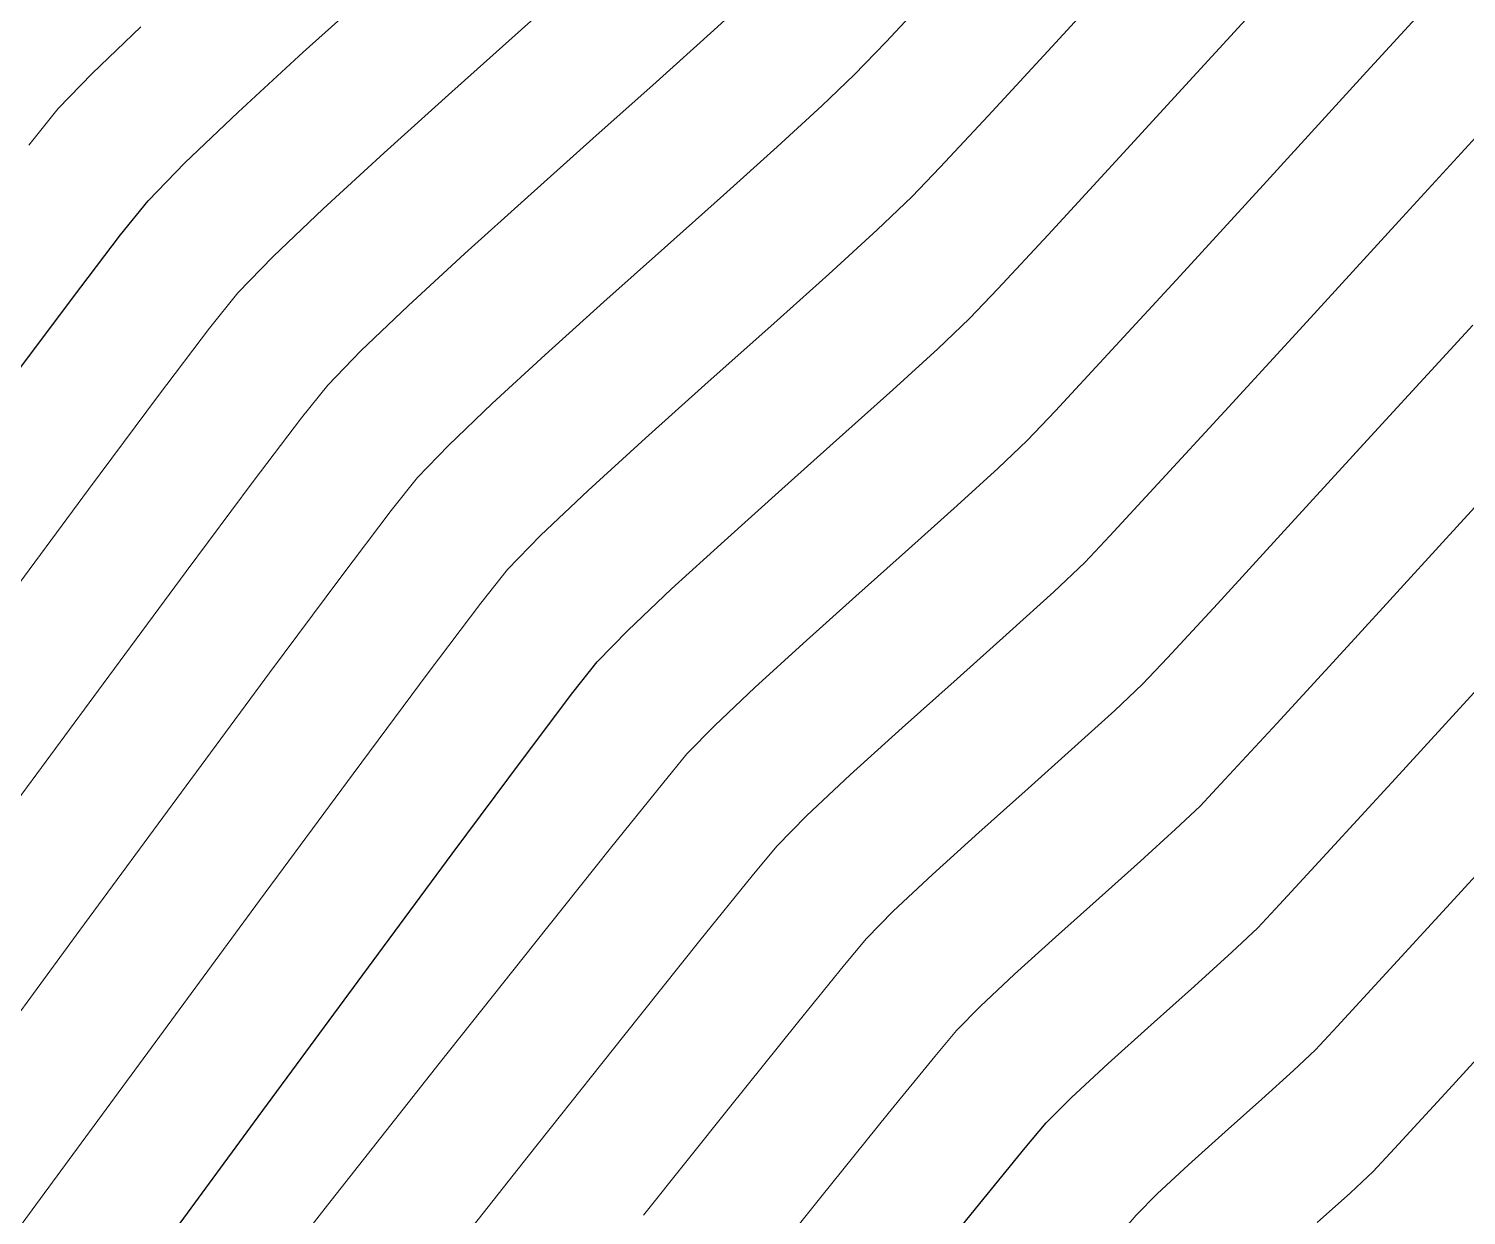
# Model space of a CAD drawing. Header units: millimetres. Extents: x 736950 to 740938, y 8500595 to 8502163.
# Drawn here: x 737808.99 to 737828.7, y 8501225.64 to 8501241.9 of the extents above; entities that cross this region are included whole.
import ezdxf

# ---------------------------------------------------------------- set-up
doc = ezdxf.new("R2010")
doc.units = ezdxf.units.MM
for name, color, linetype, lineweight in [('CONT-MJR', 80, 'Continuous', 30), ('CONT-MNR', 96, 'Continuous', 15), ('pista', 251, 'Continuous', 5)]:
    doc.layers.add(name, color=color, linetype=linetype, lineweight=lineweight)

msp = doc.modelspace()

# ---------------------------------------------------------------- hatches: boundary and pattern name
at = {"layer": 'pista'}
h = msp.add_hatch(dxfattribs=at)
h.set_pattern_fill('HONEY', color=256, scale=3, angle=9.94991650582834, style=0)
h.set_pattern_definition([(9.94991650582834, (1479841.21072825, -18.49207214638591), (0.4979252195647159, 0.4170677100899267), [0.375, -0.75]), (129.9499165058283, (1479841.21072825, -18.49207214638591), (-0.6101538418184378, 0.222682034283025), [0.3749999999999999, -0.7499999999999998]), (69.94991650582834, (1479841.21072825, -18.49207214638591), (-0.112228622253722, 0.6397497443729518), [-0.75, 0.375])])
h.paths.add_polyline_path([(737744.7999806425, 8501250.923935566), (737743.4751223363, 8501250.754223157), (737756.465848178, 8501242.026572531), (737763.5739612179, 8501242.006896213), (737770.002546867, 8501243.455222024), (737769.8468594846, 8501244.342704736), (737763.4750639071, 8501242.907173423), (737756.7405500773, 8501242.925815564)])
h.paths.add_polyline_path([(737794.2809870465, 8501256.017245878), (737809.7820272583, 8501263.709828075), (737823.391616501, 8501273.483615467), (737837.0791595323, 8501280.557800073), (737851.5530432165, 8501285.77819753), (737870.8510758049, 8501293.050216693, -0.9976846880626209), (737871.0089264096, 8501292.63424804), (737865.2748787645, 8501289.581801567, 0.7845063948290762), (737866.1540430214, 8501286.121818589), (737883.2588851704, 8501291.348365877), (737897.4188924351, 8501296.516943583), (737903.2981396064, 8501301.44146652, -0.5512150924587264), (737904.1219025984, 8501301.177325813), (737906.855912117, 8501297.98174819, 0.5618964424650519), (737910.2738656431, 8501298.536066804), (737914.22079628, 8501308.558674501), (737925.6412323939, 8501300.72656757, 0.340189525830376), (737928.7023693406, 8501300.894137181), (737936.9171069289, 8501306.117412793, -0.358727273887905), (737938.1716059428, 8501305.962964654), (737943.1732157968, 8501301.051021611, 0.3417074120720416), (737946.0555081918, 8501300.709858142), (737955.8779356404, 8501307.072689936), (737971.8320576148, 8501314.464803053), (737988.5677626224, 8501323.411181662), (738023.1375471824, 8501336.282937778), (738044.4246208373, 8501357.728329657), (738061.4456776979, 8501362.208386911), (738078.9085143938, 8501363.070318012), (738112.0997810266, 8501372.051506756), (738118.6561313582, 8501373.365123207), (738128.3493353954, 8501376.976906104), (738155.2251721952, 8501366.826195797), (738176.6167526407, 8501363.543890122), (738193.8053773039, 8501353.328603027), (738204.7313956148, 8501340.877429372), (738207.705198212, 8501335.751671141), (738214.35685511, 8501331.742925933), (738229.9282901662, 8501313.374534177), (738233.5603594936, 8501308.186787868), (738234.53883727, 8501308.358438132), (738230.6417003467, 8501313.924784988), (738214.9478837823, 8501332.43754055), (738208.3676942562, 8501336.403214611), (738205.4657963786, 8501341.405035153), (738194.387784551, 8501354.029418997), (738176.9261677533, 8501364.406946706), (738155.4549153853, 8501367.70147717), (738128.3514754312, 8501377.93815071), (738118.4090486554, 8501374.233504975), (738111.8936108743, 8501372.928085677), (738078.7671659255, 8501363.964436961), (738061.3074614278, 8501363.102660457), (738043.958527311, 8501358.536303693), (738022.6381405202, 8501337.057350922), (737988.196920163, 8501324.233464561), (737971.4304040315, 8501315.270615296), (737955.4419368334, 8501307.862588815), (737945.5806043665, 8501301.47455489, -0.3391433520832071), (737943.8038299843, 8501301.693147572), (737938.8116631231, 8501306.59581691, 0.3560082385246841), (737936.4342009705, 8501306.876887502), (737928.158540546, 8501301.61487459, -0.3502196171718997), (737926.1502499409, 8501301.468794718), (737914.5128481541, 8501309.44969617, 0.4302069892023044), (737913.4330382891, 8501309.014522241), (737909.4507249827, 8501298.90206584, -0.5704007069138802), (737907.5397775185, 8501298.566836312), (737904.9064502402, 8501301.644734057, 0.4931454261128044), (737902.7202336333, 8501302.131411942), (737896.9620044216, 8501297.308254998), (737882.9728831241, 8501292.20205278), (737866.0373022418, 8501287.027224885, -0.7384715771871906), (737865.6977918843, 8501288.787355538), (737871.5108758068, 8501291.881875956, 0.9119586051647783), (737870.5337161538, 8501293.892406015), (737851.2416702455, 8501286.62264278), (737836.7183275839, 8501281.384406622), (737822.9200107896, 8501274.252970394), (737809.3164408724, 8501264.483505804), (737793.8201376351, 8501256.79327439), (737778.9884914039, 8501246.402265295), (737769.846859484, 8501244.34270474), (737770.0025468671, 8501243.455222024), (737779.3594973255, 8501245.563292695)])
h.paths.add_polyline_path([(738260.5182952256, 8501271.251537092), (738234.538837269, 8501308.358438132), (738233.56035949, 8501308.186787868), (738259.6897886079, 8501270.86568047), (738269.3749442189, 8501234.589470252), (738274.5057655985, 8501215.583008338), (738279.7983711922, 8501189.602392923), (738280.7089290785, 8501189.641305126), (738275.382018582, 8501215.790318219), (738270.2441657205, 8501234.822827347)])

# ---------------------------------------------------------------- linework, layer by layer
at = {"layer": 'CONT-MJR', "extrusion": (-0.7377845882647767, 0.6750362222273513, 0), "elevation": 5194289.890800163}
msp.add_lwpolyline([(-6770143.41556322, 3615), (-6770145.242021734, 3615)], dxfattribs=at)
at = {"layer": 'CONT-MJR', "extrusion": (-0.6703007146483944, 0.7420895848493306, 0), "elevation": 5814126.417679584}
msp.add_lwpolyline([(-6245911.466701222, 3620), (-6245912.799901139, 3620)], dxfattribs=at)
at = {"layer": 'CONT-MJR', "extrusion": (0.6768420456858121, -0.7361282803912952, 0), "elevation": -5758621.650883129}
msp.add_lwpolyline([(6297121.364468927, 3620.00000000001), (6297122.575637988, 3620.00000000001)], dxfattribs=at)
at = {"layer": 'CONT-MJR'}
for points, elevation in [([(737823.8951075242, 8501240.085878972), (737825.0067672827, 8501241.297384266)], 3615), ([(737811.1326098768, 8501240.064300891), (737811.862927452, 8501240.759547649)], 3620), ([(737822.964714051, 8501239.076436257), (737823.8951075242, 8501240.085878972)], 3615), ([(737810.2484495299, 8501239.07526261), (737810.6270307691, 8501239.544226183)], 3620), ([(737822.2755872514, 8501238.335091049), (737822.964714051, 8501239.076436257)], 3615), ([(737821.8877275139, 8501237.927878274), (737822.2755872514, 8501238.335091049)], 3615), ([(737817.8039741066, 8501234.223502718), (737818.5289315907, 8501234.885259395)], 3615), ([(737816.7834018837, 8501233.225893505), (737817.2020249941, 8501233.654583378)], 3615), ([(737827.7304738674, 8501231.627825739), (737828.9051688291, 8501232.91002962)], 3610), ([(737812.137293342, 8501226.990238044), (737813.568973558, 8501228.933345258)], 3615), ([(737822.9397729981, 8501226.907560825), (737823.2817525358, 8501227.251362557)], 3610), ([(737810.5484318216, 8501224.828655021), (737812.137293342, 8501226.990238044)], 3615), ([(737822.6521923043, 8501226.564057665), (737822.9397729981, 8501226.907560825)], 3610), ([(737822.027705132, 8501225.801429523), (737822.6521923043, 8501226.564057665)], 3610), ([(737821.1248088193, 8501224.68762281), (737822.027705132, 8501225.801429523)], 3610)]:
    msp.add_lwpolyline(points, dxfattribs=dict(at, elevation=elevation))
at = {"layer": 'CONT-MJR', "extrusion": (0.7170287378703966, -0.6970436062887216, 0), "elevation": -5396703.247144474}
msp.add_lwpolyline([(6609919.240954081, 3620.000000000013), (6609919.966273277, 3620.000000000013)], dxfattribs=at)
at = {"layer": 'CONT-MJR', "extrusion": (-0.7956814029213222, 0.6057153663604358, 0), "elevation": 4562269.247414296}
msp.add_lwpolyline([(-7211179.749584457, 3620.000000000009), (-7211180.83891861, 3620.000000000009)], dxfattribs=at)
at = {"layer": 'CONT-MJR', "extrusion": (0.8015844289982245, -0.5978815962944424, 0), "elevation": -4491317.192771243}
msp.add_lwpolyline([(7255581.449640153, 3620.000000000003), (7255582.949745432, 3620.000000000003)], dxfattribs=at)
at = {"layer": 'CONT-MJR', "extrusion": (-0.6901363031713157, 0.7236794062601409, 0), "elevation": 5642973.146128}
msp.add_lwpolyline([(-6400958.820142609, 3615.000000000013), (-6400959.421562079, 3615.000000000013)], dxfattribs=at)
at = {"layer": 'CONT-MJR', "extrusion": (0.6734448254473985, -0.7392374903088472, 0), "elevation": -5787551.444208925}
msp.add_lwpolyline([(6270538.861407644, 3615.000000000003), (6270539.691742515, 3615.000000000003)], dxfattribs=at)
at = {"layer": 'CONT-MJR', "extrusion": (0.6673031206848895, -0.7447862412291247, 0), "elevation": -5839254.168337677}
msp.add_lwpolyline([(6222419.775044449, 3615.000000000013), (6222420.75797992, 3615.000000000013)], dxfattribs=at)
at = {"layer": 'CONT-MJR', "extrusion": (0.6659520697848177, -0.7459945313132781, 0), "elevation": -5850522.960378363}
msp.add_lwpolyline([(6211824.613793791, 3615.000000000013), (6211825.672811385, 3615.000000000013)], dxfattribs=at)
at = {"layer": 'CONT-MJR', "extrusion": (0.6680866325375554, -0.744083497616114, 0), "elevation": -5832701.891062221}
msp.add_lwpolyline([(6228559.97851714, 3615.00000000001), (6228561.037065311, 3615.00000000001)], dxfattribs=at)
at = {"layer": 'CONT-MJR', "extrusion": (0.6868863050463873, -0.7267648890388979, 0), "elevation": -5671601.601968425}
msp.add_lwpolyline([(6375600.610293461, 3615.00000000001), (6375601.438551846, 3615.00000000001)], dxfattribs=at)
at = {"layer": 'CONT-MJR', "extrusion": (0.7850281459359549, -0.6194600956384172, 0), "elevation": -4686967.805642072}
msp.add_lwpolyline([(7130754.87559686, 3615.000000000006), (7130755.412702082, 3615.000000000006)], dxfattribs=at)
at = {"layer": 'CONT-MJR', "extrusion": (0.7984478552307636, -0.602063968758631, 0), "elevation": -4529177.998863585}
msp.add_lwpolyline([(7232002.673773604, 3615.000000000003), (7232003.799887259, 3615.000000000003)], dxfattribs=at)
at = {"layer": 'CONT-MJR', "extrusion": (0.8022456627007886, -0.5969940507892627, 0), "elevation": -4483275.368213072}
msp.add_lwpolyline([(7260546.415094477, 3615.00000000001), (7260548.050363174, 3615.00000000001)], dxfattribs=at)
at = {"layer": 'CONT-MJR', "extrusion": (0.7365933840436576, -0.676335853391725, 0), "elevation": -5206208.723055252}
msp.add_lwpolyline([(6760968.929568188, 3610.00000000001), (6760970.321025261, 3610.00000000001)], dxfattribs=at)
at = {"layer": 'CONT-MJR', "extrusion": (0.804034741834792, -0.5945823188782691, 0), "elevation": -4461452.670051599}
msp.add_lwpolyline([(7273974.313440876, 3615.00000000001), (7273976.377873161, 3615.00000000001)], dxfattribs=at)
at = {"layer": 'CONT-MJR', "extrusion": (0.7350256054100113, -0.6780393494419379, 0), "elevation": -5221847.284884938}
msp.add_lwpolyline([(6748896.808983387, 3610), (6748897.766890728, 3610)], dxfattribs=at)
at = {"layer": 'CONT-MJR', "extrusion": (0.7292596363510035, -0.6842370808347075, 0), "elevation": -5278789.906999383}
msp.add_lwpolyline([(6704451.390333154, 3610), (6704451.828652948, 3610)], dxfattribs=at)
at = {"layer": 'CONT-MJR', "extrusion": (0.6862633896497939, -0.7273531192112777, 0), "elevation": -5677052.989619939}
msp.add_lwpolyline([(6370742.066667528, 3610), (6370742.553315586, 3610)], dxfattribs=at)
at = {"layer": 'CONT-MJR', "extrusion": (0.669726757531528, -0.7426076152628023, 0), "elevation": -5818936.106203218}
msp.add_lwpolyline([(6241414.829840145, 3610.00000000001), (6241415.522049836, 3610.00000000001)], dxfattribs=at)
at = {"layer": 'CONT-MJR', "extrusion": (-0.6660364115438008, 0.7459192305456784, 0), "elevation": 5849811.734784489}
msp.add_lwpolyline([(-6212484.951938123, 3610), (-6212485.746768482, 3610)], dxfattribs=at)
at = {"layer": 'CONT-MJR', "extrusion": (-0.6689081221905542, 0.7433450908343356, 0), "elevation": 5825809.567420444}
msp.add_lwpolyline([(-6234997.96222822, 3610), (-6234998.756586267, 3610)], dxfattribs=at)
at = {"layer": 'CONT-MJR', "extrusion": (0.6795534253697338, -0.7336260233036052, 0), "elevation": -5735331.20318488}
msp.add_lwpolyline([(6318324.45860289, 3610.00000000001), (6318325.14948476, 3610.00000000001)], dxfattribs=at)
at = {"layer": 'CONT-MNR'}
for points, elevation in [([(737823.0156799414, 8501241.654906051), (737824.0502326128, 8501242.781589668)], 3616), ([(737818.3828216473, 8501241.879535405), (737819.0417649274, 8501242.482633485)], 3618), ([(737817.592892179, 8501241.169728424), (737818.3828216473, 8501241.879535405)], 3618), ([(737819.8647679585, 8501240.844061922), (737820.3068313051, 8501241.26736866)], 3617), ([(737819.2510227906, 8501240.282331433), (737819.8647679585, 8501240.844061922)], 3617), ([(737827.7767023649, 8501239.265517034), (737829.1294779457, 8501240.745983787)], 3613), ([(737815.8334299475, 8501239.597623017), (737816.7253153394, 8501240.39512136)], 3618), ([(737813.0289654583, 8501239.43343354), (737813.864362544, 8501240.201499991)], 3619), ([(737821.0972794096, 8501239.597623467), (737821.4856203161, 8501240.00387543)], 3616), ([(737824.7745351075, 8501238.51685189), (737825.963301953, 8501239.813178862)], 3614), ([(737826.5112643454, 8501237.882824145), (737827.7767023649, 8501239.265517034)], 3613), ([(737816.8764984823, 8501238.156939544), (737817.7072078406, 8501238.899736034)], 3617), ([(737819.1623291969, 8501237.82667535), (737819.9576305405, 8501238.539238282)], 3616), ([(737811.4701783714, 8501237.79737698), (737811.8583049919, 8501238.28055965)], 3619), ([(737818.3040790564, 8501237.060512284), (737819.1623291969, 8501237.82667535)], 3616), ([(737827.4423882191, 8501236.370706495), (737828.7875719526, 8501237.84090289)], 3612), ([(737810.771187058, 8501236.87686967), (737811.4701783714, 8501237.79737698)], 3619), ([(737813.0895792147, 8501237.016893113), (737813.5453106366, 8501237.486868445)], 3618), ([(737816.6608398111, 8501235.573326023), (737817.4484069754, 8501236.292234153)], 3616), ([(737811.1468029671, 8501234.461340303), (737812.0678306557, 8501235.696157511)], 3618), ([(737813.9594306605, 8501235.29948677), (737814.3208534376, 8501235.753226578)], 3617), ([(737823.8118435747, 8501234.950687004), (737824.4715481576, 8501235.662479304)], 3613), ([(737816.0069044207, 8501234.955272963), (737816.6608398111, 8501235.573326023)], 3616), ([(737823.4686237229, 8501234.58838789), (737823.8118435747, 8501234.950687004)], 3613), ([(737820.3290805755, 8501234.124410274), (737821.0508731059, 8501234.76875713)], 3614), ([(737823.0439047598, 8501234.185318379), (737823.4686237229, 8501234.58838789)], 3613), ([(737810.0113532281, 8501232.925700223), (737811.1468029671, 8501234.461340303)], 3618), ([(737814.4666167733, 8501233.0736297), (737815.1886851944, 8501234.030429237)], 3616), ([(737824.6006196968, 8501233.280499151), (737825.2865778675, 8501234.022079013)], 3612), ([(737821.7180064581, 8501232.992464747), (737822.435537315, 8501233.633836124)], 3613), ([(737823.8786914136, 8501232.557651639), (737824.2590718274, 8501232.918642696)], 3612), ([(737823.3338345065, 8501232.063741393), (737823.8786914136, 8501232.557651639)], 3612), ([(737818.0146761066, 8501231.962226968), (737818.3971455672, 8501232.353893794)], 3614), ([(737825.3893958186, 8501231.6103113), (737826.1016075773, 8501232.381678721)], 3611), ([(737809.6889773502, 8501229.545619575), (737811.0836891105, 8501231.440997453)], 3617), ([(737815.9267679077, 8501229.371280685), (737816.9641164432, 8501230.670710849)], 3614), ([(737823.6644141534, 8501229.986187251), (737824.2321316983, 8501230.493646659)], 3611), ([(737818.1912767416, 8501229.404473476), (737818.9093921434, 8501230.292868659)], 3613), ([(737823.0692587607, 8501229.453911146), (737823.6644141534, 8501229.986187251)], 3611), ([(737808.156713216, 8501227.457238574), (737809.6889773502, 8501229.545619575)], 3617), ([(737817.148164291, 8501228.101038633), (737818.1912767416, 8501229.404473476)], 3613), ([(737820.1754953354, 8501229.072407022), (737820.4772245524, 8501229.434893897)], 3612), ([(737822.5055988481, 8501228.943122813), (737823.0692587607, 8501229.453911146)], 3611), ([(737821.7084987755, 8501228.171227358), (737822.0323677433, 8501228.50012673)], 3611), ([(737828.4089031022, 8501227.310291283), (737829.4343942028, 8501228.429088887)], 3608), ([(737826.6304161408, 8501227.909407118), (737826.927792355, 8501228.227577383)], 3609), ([(737826.3302534026, 8501227.626201214), (737826.6304161408, 8501227.909407118)], 3609), ([(737827.1100528304, 8501225.948482553), (737827.420864245, 8501226.239661925)], 3608), ([(737826.6550907627, 8501225.540184004), (737827.1100528304, 8501225.948482553)], 3608), ([(737807.3093359342, 8501223.355715752), (737809.0391981645, 8501225.716095498)], 3616)]:
    msp.add_lwpolyline(points, dxfattribs=dict(at, elevation=elevation))
at = {"layer": 'CONT-MNR', "extrusion": (-0.7384657533016632, 0.6742909840718674, 0), "elevation": 5187450.151878537}
msp.add_lwpolyline([(-6775385.817701517, 3614.000000000013), (-6775387.880515591, 3614.000000000013)], dxfattribs=at)
at = {"layer": 'CONT-MNR', "extrusion": (-0.6662448280836681, 0.7457330816396464, 0), "elevation": 5848091.389280179}
msp.add_lwpolyline([(-6214122.052288347, 3619), (-6214123.299090009, 3619)], dxfattribs=at)
at = {"layer": 'CONT-MNR', "extrusion": (0.7313780982047162, -0.6819721969893293, 0), "elevation": -5257984.563083025}
msp.add_lwpolyline([(6720795.237540712, 3617.000000000003), (6720796.283643004, 3617.000000000003)], dxfattribs=at)
at = {"layer": 'CONT-MNR', "extrusion": (0.6919008153901748, -0.7219925634398261, 0), "elevation": -5627341.745886973}
msp.add_lwpolyline([(6414709.009699351, 3621.000000000003), (6414709.933614993, 3621.000000000003)], dxfattribs=at)
at = {"layer": 'CONT-MNR', "extrusion": (0.666790607558521, -0.7452451178449533, 0), "elevation": -5843540.406336922}
msp.add_lwpolyline([(6218400.545072131, 3619), (6218401.828252733, 3619)], dxfattribs=at)
at = {"layer": 'CONT-MNR', "extrusion": (-0.7223140696721834, 0.6915651702866538, 0), "elevation": 5346224.376201642}
msp.add_lwpolyline([(-6650817.003232914, 3617.000000000013), (-6650817.634687989, 3617.000000000013)], dxfattribs=at)
at = {"layer": 'CONT-MNR', "extrusion": (-0.7348491466092026, 0.6782305889059609, 0), "elevation": 5223613.520617782}
msp.add_lwpolyline([(-6747543.026881926, 3616), (-6747544.313659295, 3616)], dxfattribs=at)
at = {"layer": 'CONT-MNR', "extrusion": (-0.7186080119135512, 0.6954153616462997, 0), "elevation": 5381697.707807256}
msp.add_lwpolyline([(-6622143.743534227, 3621.00000000001), (-6622144.40992513, 3621.00000000001)], dxfattribs=at)
at = {"layer": 'CONT-MNR', "extrusion": (-0.6660085388204243, 0.7459441173561752, 0), "elevation": 5850058.02382692}
msp.add_lwpolyline([(-6212268.739651911, 3618), (-6212269.902710672, 3618)], dxfattribs=at)
at = {"layer": 'CONT-MNR', "extrusion": (0.7378512578652775, -0.6749633480913076, 0), "elevation": -5193619.472122321}
msp.add_lwpolyline([(6770655.97206738, 3614), (6770657.93226384, 3614)], dxfattribs=at)
at = {"layer": 'CONT-MNR', "extrusion": (0.6700296009385728, -0.7423343814387807, 0), "elevation": -5816405.757337217}
msp.add_lwpolyline([(6243787.178312524, 3619.00000000001), (6243788.424142863, 3619.00000000001)], dxfattribs=at)
at = {"layer": 'CONT-MNR', "extrusion": (-0.7776853730154606, 0.6286536889240404, 0), "elevation": 4770552.819160113}
msp.add_lwpolyline([(-7075116.582428397, 3621.000000000013), (-7075117.227145484, 3621.000000000013)], dxfattribs=at)
at = {"layer": 'CONT-MNR', "extrusion": (0.7316168082508558, -0.6817161035833249, 0), "elevation": -5255629.610700211}
msp.add_lwpolyline([(6722634.866126981, 3616), (6722635.830352189, 3616)], dxfattribs=at)
at = {"layer": 'CONT-MNR', "extrusion": (-0.6683768912392867, 0.7438227821580263, 0), "elevation": 5830274.861302537}
msp.add_lwpolyline([(-6230838.330465835, 3617), (-6230839.319608401, 3617)], dxfattribs=at)
at = {"layer": 'CONT-MNR', "extrusion": (-0.6698728267405917, 0.7424758554960351, 0), "elevation": 5817722.365068235}
msp.add_lwpolyline([(-6242558.680050965, 3618), (-6242559.842183201, 3618)], dxfattribs=at)
at = {"layer": 'CONT-MNR', "extrusion": (0.6660085395486043, -0.7459441167060273, 0), "elevation": -5850056.248339926}
msp.add_lwpolyline([(6212268.481860202, 3617.00000000001), (6212269.565142659, 3617.00000000001)], dxfattribs=at)
at = {"layer": 'CONT-MNR', "extrusion": (0.6901363032128824, -0.7236794062205006, 0), "elevation": -5642974.899637474}
msp.add_lwpolyline([(6400959.34884695, 3616), (6400960.002206954, 3616)], dxfattribs=at)
at = {"layer": 'CONT-MNR', "extrusion": (0.6898413758225399, -0.7239605487892731, 0), "elevation": -5645588.010616232}
msp.add_lwpolyline([(6398653.281972285, 3619.00000000001), (6398654.232310338, 3619.00000000001)], dxfattribs=at)
at = {"layer": 'CONT-MNR', "extrusion": (0.6734448255441831, -0.7392374902206766, 0), "elevation": -5787553.208864287}
msp.add_lwpolyline([(6270539.27868034, 3616.000000000003), (6270540.180725621, 3616.000000000003)], dxfattribs=at)
at = {"layer": 'CONT-MNR', "extrusion": (0.6768048022470099, -0.736162522582742, 0), "elevation": -5758936.698923292}
msp.add_lwpolyline([(6296829.927572945, 3618.000000000013), (6296830.987781828, 3618.000000000013)], dxfattribs=at)
at = {"layer": 'CONT-MNR', "extrusion": (-0.7175893138746539, 0.6964664935321034, 0), "elevation": 5391381.710772604}
msp.add_lwpolyline([(-6614258.982671823, 3619), (-6614259.675674592, 3619)], dxfattribs=at)
at = {"layer": 'CONT-MNR', "extrusion": (0.7357189241488239, -0.6772869883950947, 0), "elevation": -5214946.583375684}
msp.add_lwpolyline([(6754239.716216301, 3614), (6754241.175058992, 3614)], dxfattribs=at)
at = {"layer": 'CONT-MNR', "extrusion": (0.6900346703592363, -0.7237763146872246, 0), "elevation": -5643877.412001528}
msp.add_lwpolyline([(6400160.575648105, 3618.000000000013), (6400161.466500883, 3618.000000000013)], dxfattribs=at)
at = {"layer": 'CONT-MNR', "extrusion": (0.6698728269043449, -0.7424758553482945, 0), "elevation": -5817720.595295475}
msp.add_lwpolyline([(6242558.570425308, 3617.000000000003), (6242559.652844792, 3617.000000000003)], dxfattribs=at)
at = {"layer": 'CONT-MNR', "extrusion": (-0.7369567704612793, 0.6759398778525214, 0), "elevation": 5202579.453209303}
msp.add_lwpolyline([(-6763769.518793692, 3613.000000000013), (-6763771.176949545, 3613.000000000013)], dxfattribs=at)
at = {"layer": 'CONT-MNR', "extrusion": (-0.6768048012080864, 0.7361625235378956, 0), "elevation": 5758934.940531454}
msp.add_lwpolyline([(-6296829.864682896, 3617.000000000003), (-6296830.852170133, 3617.000000000003)], dxfattribs=at)
at = {"layer": 'CONT-MNR', "extrusion": (0.7331713810853373, -0.6800439147271441, 0), "elevation": -5240263.506608144}
msp.add_lwpolyline([(6734615.513444822, 3614), (6734616.573561284, 3614)], dxfattribs=at)
at = {"layer": 'CONT-MNR', "extrusion": (0.6680866322889132, -0.7440834978393611, 0), "elevation": -5832703.661934293}
msp.add_lwpolyline([(6228560.112548578, 3616), (6228561.2625164, 3616)], dxfattribs=at)
at = {"layer": 'CONT-MNR', "extrusion": (0.8018274633499999, -0.5975556200201824, 0), "elevation": -4488364.933803069}
msp.add_lwpolyline([(7257406.565014324, 3619), (7257408.173152133, 3619)], dxfattribs=at)
at = {"layer": 'CONT-MNR', "extrusion": (0.7802537844993979, -0.6254630538843738, 0), "elevation": -4741528.210983479}
msp.add_lwpolyline([(7094596.608942101, 3618.000000000006), (7094597.183561309, 3618.000000000006)], dxfattribs=at)
at = {"layer": 'CONT-MNR', "extrusion": (0.6900346696343664, -0.7237763153783017, 0), "elevation": -5643875.652415656}
msp.add_lwpolyline([(6400160.544319975, 3617.000000000003), (6400161.374067549, 3617.000000000003)], dxfattribs=at)
at = {"layer": 'CONT-MNR', "extrusion": (-0.7253421623792768, 0.6883885149208657, 0), "elevation": 5316979.505887282}
msp.add_lwpolyline([(-6674213.748075617, 3614.000000000013), (-6674214.310808083, 3614.000000000013)], dxfattribs=at)
at = {"layer": 'CONT-MNR', "extrusion": (0.7357784814706995, -0.6772222871440896, 0), "elevation": -5214350.889627514}
msp.add_lwpolyline([(6754697.442496301, 3613.000000000013), (6754698.79936618, 3613.000000000013)], dxfattribs=at)
at = {"layer": 'CONT-MNR', "extrusion": (0.7964561104846966, -0.6046963403821697, 0), "elevation": -4553031.184379638}
msp.add_lwpolyline([(7217013.374182272, 3618), (7217014.469517942, 3618)], dxfattribs=at)
at = {"layer": 'CONT-MNR', "extrusion": (-0.6901363031218903, 0.7236794063072753, 0), "elevation": 5642971.39268802}
msp.add_lwpolyline([(-6400958.291376987, 3614.00000000001), (-6400958.840855919, 3614.00000000001)], dxfattribs=at)
at = {"layer": 'CONT-MNR', "extrusion": (0.7371526029535085, -0.6757263055104982, 0), "elevation": -5200617.625361971}
msp.add_lwpolyline([(6765276.172961663, 3612), (6765277.93073858, 3612)], dxfattribs=at)
at = {"layer": 'CONT-MNR', "extrusion": (0.7378526505953606, -0.6749618255941597, 0), "elevation": -5193600.37887748}
msp.add_lwpolyline([(6770664.659704354, 3611.000000000013), (6770666.770830339, 3611.000000000013)], dxfattribs=at)
at = {"layer": 'CONT-MNR', "extrusion": (-0.7179020995090015, 0.6961440766971789, 0), "elevation": 5388406.464226472}
msp.add_lwpolyline([(-6616680.064826826, 3617), (-6616680.674574132, 3617)], dxfattribs=at)
at = {"layer": 'CONT-MNR', "extrusion": (0.673444826865088, -0.7392374890173332, 0), "elevation": -5787549.666707127}
msp.add_lwpolyline([(6270538.45599189, 3614.000000000013), (6270539.214616349, 3614.000000000013)], dxfattribs=at)
at = {"layer": 'CONT-MNR', "extrusion": (0.8044699341975583, -0.5939933711517127, 0), "elevation": -4456131.7760366}
msp.add_lwpolyline([(7277240.59359411, 3619), (7277242.570060659, 3619)], dxfattribs=at)
at = {"layer": 'CONT-MNR', "extrusion": (0.797371820524947, -0.6034883427480034, 0), "elevation": -4542084.342158153}
msp.add_lwpolyline([(7223906.444086224, 3617), (7223907.591095862, 3617)], dxfattribs=at)
at = {"layer": 'CONT-MNR', "extrusion": (-0.6673031181432278, 0.744786243506367, 0), "elevation": 5839252.42070901}
msp.add_lwpolyline([(-6222419.438118959, 3614.000000000003), (-6222420.336164933, 3614.000000000003)], dxfattribs=at)
at = {"layer": 'CONT-MNR', "extrusion": (0.7361445953241886, -0.6768243012591868, 0), "elevation": -5210695.679826635}
msp.add_lwpolyline([(6757515.562979001, 3612), (6757516.9932383, 3612)], dxfattribs=at)
at = {"layer": 'CONT-MNR', "extrusion": (0.7154572893007681, -0.6986564729438904, 0), "elevation": -5411566.989215773}
msp.add_lwpolyline([(6597749.794943491, 3616.000000000003), (6597750.445873922, 3616.000000000003)], dxfattribs=at)
at = {"layer": 'CONT-MNR', "extrusion": (-0.7373273762917727, 0.6755355950434372, 0), "elevation": 5198865.690005528}
msp.add_lwpolyline([(-6766620.665465785, 3611.000000000013), (-6766622.522863896, 3611.000000000013)], dxfattribs=at)
at = {"layer": 'CONT-MNR', "extrusion": (0.7840758148590165, -0.6206650598778454, 0), "elevation": -4697915.883248237}
msp.add_lwpolyline([(7123548.107980084, 3616), (7123548.693549482, 3616)], dxfattribs=at)
at = {"layer": 'CONT-MNR', "extrusion": (0.8019608312424368, -0.597376619188381, 0), "elevation": -4486741.314691335}
msp.add_lwpolyline([(7258407.757456687, 3617.000000000003), (7258409.389062502, 3617.000000000003)], dxfattribs=at)
at = {"layer": 'CONT-MNR', "extrusion": (-0.6680866328332044, 0.7440834973506611, 0), "elevation": 5832700.119796654}
msp.add_lwpolyline([(-6228559.84485417, 3614.00000000001), (-6228560.811982687, 3614.00000000001)], dxfattribs=at)
at = {"layer": 'CONT-MNR', "extrusion": (0.6716192234425389, -0.7408964966190899, 0), "elevation": -5802998.485055503}
msp.add_lwpolyline([(6256241.989077172, 3613), (6256242.810200562, 3613)], dxfattribs=at)
at = {"layer": 'CONT-MNR', "extrusion": (0.7364747860404307, -0.6764649950490432, 0), "elevation": -5207395.800666584}
msp.add_lwpolyline([(6760056.829547853, 3611.000000000013), (6760058.333196944, 3611.000000000013)], dxfattribs=at)
at = {"layer": 'CONT-MNR', "extrusion": (0.6741798939363979, -0.7385671740687556, 0), "elevation": -5781308.840108014}
msp.add_lwpolyline([(6276289.131846051, 3614.00000000001), (6276290.028647088, 3614.00000000001)], dxfattribs=at)
at = {"layer": 'CONT-MNR', "extrusion": (0.7272192278333814, -0.6864052699895453, 0), "elevation": -5298731.088806}
msp.add_lwpolyline([(6688706.498480103, 3612), (6688706.996069333, 3612)], dxfattribs=at)
at = {"layer": 'CONT-MNR', "extrusion": (0.8055273370474243, -0.5925586125180236, 0), "elevation": -4443152.653453171}
msp.add_lwpolyline([(7285168.993542613, 3618.000000000004), (7285171.196888569, 3618.000000000004)], dxfattribs=at)
at = {"layer": 'CONT-MNR', "extrusion": (0.8041600386588927, -0.5944128466176755, 0), "elevation": -4459922.991016584}
msp.add_lwpolyline([(7274914.990762426, 3617), (7274917.024452382, 3617)], dxfattribs=at)
at = {"layer": 'CONT-MNR', "extrusion": (0.8022995569443422, -0.5969216204217371, 0), "elevation": -4482621.602220149}
msp.add_lwpolyline([(7260951.212700717, 3616.00000000001), (7260952.935437188, 3616.00000000001)], dxfattribs=at)
at = {"layer": 'CONT-MNR', "extrusion": (0.6666339214906392, -0.7453852793810812, 0), "elevation": -5844836.9439364}
msp.add_lwpolyline([(6217170.725527167, 3613.00000000001), (6217171.734682054, 3613.00000000001)], dxfattribs=at)
at = {"layer": 'CONT-MNR', "extrusion": (0.6868863048300651, -0.7267648892433501, 0), "elevation": -5671599.837658651}
msp.add_lwpolyline([(6375600.583751112, 3614.000000000003), (6375601.340478412, 3614.000000000003)], dxfattribs=at)
at = {"layer": 'CONT-MNR', "extrusion": (0.6714988785264661, -0.7410055709221749, 0), "elevation": -5804014.557535817}
msp.add_lwpolyline([(6255296.45338955, 3613.000000000003), (6255297.414789158, 3613.000000000003)], dxfattribs=at)
at = {"layer": 'CONT-MNR', "extrusion": (0.769986232111032, -0.6380605005479152, 0), "elevation": -4856190.607988381}
msp.add_lwpolyline([(7016603.570072958, 3614.00000000001), (7016604.098654528, 3614.00000000001)], dxfattribs=at)
at = {"layer": 'CONT-MNR', "extrusion": (-0.6664312652971912, 0.7455664749936017, 0), "elevation": 5846525.084933138}
msp.add_lwpolyline([(-6215582.321071818, 3612.000000000013), (-6215583.182999256, 3612.000000000013)], dxfattribs=at)
at = {"layer": 'CONT-MNR', "extrusion": (0.8042369290028025, -0.5943088103235061, 0), "elevation": -4458980.079069568}
msp.add_lwpolyline([(7275491.337486501, 3616), (7275493.495040138, 3616)], dxfattribs=at)
at = {"layer": 'CONT-MNR', "extrusion": (0.7784243842263028, -0.6277383834384364, 0), "elevation": -4762214.082505219}
msp.add_lwpolyline([(7080721.27834176, 3614), (7080722.414631436, 3614)], dxfattribs=at)
at = {"layer": 'CONT-MNR', "extrusion": (0.6834006268404859, -0.7300435488613204, 0), "elevation": -5702042.517422469}
msp.add_lwpolyline([(6348387.151958982, 3613.00000000001), (6348387.971239788, 3613.00000000001)], dxfattribs=at)
at = {"layer": 'CONT-MNR', "extrusion": (0.7284798672713694, -0.6850672105569556, 0), "elevation": -5286424.08383807}
msp.add_lwpolyline([(6698435.560393739, 3611.000000000003), (6698436.056514239, 3611.000000000003)], dxfattribs=at)
at = {"layer": 'CONT-MNR', "extrusion": (0.6666339215512559, -0.7453852793268687, 0), "elevation": -5844835.174242611}
msp.add_lwpolyline([(6217170.554721778, 3612), (6217171.458525912, 3612)], dxfattribs=at)
at = {"layer": 'CONT-MNR', "extrusion": (0.7375108320238913, -0.6753353038657373, 0), "elevation": -5197024.192778817}
msp.add_lwpolyline([(6768030.921432963, 3609), (6768032.747490903, 3609)], dxfattribs=at)
at = {"layer": 'CONT-MNR', "extrusion": (0.6883781779323082, -0.7253519725944058, 0), "elevation": -5658482.192647666}
msp.add_lwpolyline([(6387244.46911501, 3611), (6387244.932396114, 3611)], dxfattribs=at)
at = {"layer": 'CONT-MNR', "extrusion": (0.7125347735213042, -0.701636798153392, 0), "elevation": -5439054.41838839}
msp.add_lwpolyline([(6575103.623795655, 3613), (6575104.207194072, 3613)], dxfattribs=at)
at = {"layer": 'CONT-MNR', "extrusion": (0.6716192217804611, -0.7408964981257558, 0), "elevation": -5802994.965907644}
msp.add_lwpolyline([(6256241.198137999, 3611.00000000001), (6256241.847818984, 3611.00000000001)], dxfattribs=at)
at = {"layer": 'CONT-MNR', "extrusion": (0.6714988779074097, -0.7410055714831635, 0), "elevation": -5804012.794732569}
msp.add_lwpolyline([(6255296.366048047, 3612), (6255297.227082318, 3612)], dxfattribs=at)
at = {"layer": 'CONT-MNR', "extrusion": (0.7696359617051794, -0.6384829570553497, 0), "elevation": -4860038.690105012}
msp.add_lwpolyline([(7013937.351169226, 3613), (7013937.878290869, 3613)], dxfattribs=at)
at = {"layer": 'CONT-MNR', "extrusion": (0.6834006281913498, -0.7300435475967639, 0), "elevation": -5702040.739212596}
msp.add_lwpolyline([(6348387.136949799, 3612.000000000003), (6348387.870701756, 3612.000000000003)], dxfattribs=at)
at = {"layer": 'CONT-MNR', "extrusion": (0.805358769663493, -0.5927876956601789, 0), "elevation": -4445221.025850153}
msp.add_lwpolyline([(7283903.562919573, 3616), (7283906.066028038, 3616)], dxfattribs=at)
at = {"layer": 'CONT-MNR', "extrusion": (0.7368985584593998, -0.676003339148897, 0), "elevation": -5203155.067324234}
msp.add_lwpolyline([(6763317.283980522, 3609), (6763318.738546861, 3609)], dxfattribs=at)
at = {"layer": 'CONT-MNR', "extrusion": (0.7125347725831632, -0.7016367991061045, 0), "elevation": -5439052.66321916}
msp.add_lwpolyline([(6575103.580024195, 3612.00000000001), (6575104.102518714, 3612.00000000001)], dxfattribs=at)
at = {"layer": 'CONT-MNR', "extrusion": (0.7836291717569156, -0.6212288798595657, 0), "elevation": -4703035.116147747}
msp.add_lwpolyline([(7120161.785047199, 3614.000000000003), (7120163.892860825, 3614.000000000003)], dxfattribs=at)
at = {"layer": 'CONT-MNR', "extrusion": (0.7763958702306332, -0.6302455495192472, 0), "elevation": -4785021.251100745}
msp.add_lwpolyline([(7065326.003853947, 3612), (7065327.025652852, 3612)], dxfattribs=at)
at = {"layer": 'CONT-MNR', "extrusion": (-0.7355996721530991, 0.677416505798503, 0), "elevation": 5216127.074731292}
msp.add_lwpolyline([(-6753316.836413739, 3609.000000000003), (-6753317.827458349, 3609.000000000003)], dxfattribs=at)
at = {"layer": 'CONT-MNR', "extrusion": (-0.6834006263864381, 0.7300435492863587, 0), "elevation": 5702038.988445036}
msp.add_lwpolyline([(-6348387.097292269, 3611), (-6348387.745515387, 3611)], dxfattribs=at)
at = {"layer": 'CONT-MNR', "extrusion": (-0.779447333100529, 0.626467760481314, 0), "elevation": 4750653.975193954}
msp.add_lwpolyline([(-7088478.366526737, 3612.00000000001), (-7088479.859757977, 3612.00000000001)], dxfattribs=at)
at = {"layer": 'CONT-MNR', "extrusion": (0.7678295845909887, -0.6406541415044703, 0), "elevation": -4879825.699832457}
msp.add_lwpolyline([(7000182.566532793, 3611), (7000183.028468362, 3611)], dxfattribs=at)
at = {"layer": 'CONT-MNR', "extrusion": (0.7829696081838946, -0.6220599590556836, 0), "elevation": -4710585.201045568}
msp.add_lwpolyline([(7115167.631932833, 3613), (7115169.740329797, 3613)], dxfattribs=at)
at = {"layer": 'CONT-MNR', "extrusion": (-0.8060830069121147, 0.5918024889838872, 0), "elevation": 4436311.209355354}
msp.add_lwpolyline([(-7289330.813461143, 3616.000000000013), (-7289333.572852932, 3616.000000000013)], dxfattribs=at)
at = {"layer": 'CONT-MNR', "extrusion": (0.7752204075919237, -0.6316908418308846, 0), "elevation": -4798173.539852873}
msp.add_lwpolyline([(7056399.313494636, 3611), (7056400.322189115, 3611)], dxfattribs=at)
at = {"layer": 'CONT-MNR', "extrusion": (0.7855078625984036, -0.6188516767336802, 0), "elevation": -4681439.845474697}
msp.add_lwpolyline([(7134376.556894952, 3614.000000000003), (7134379.028490637, 3614.000000000003)], dxfattribs=at)
at = {"layer": 'CONT-MNR', "extrusion": (0.6697267611687018, -0.7426076119825873, 0), "elevation": -5818934.30794809}
msp.add_lwpolyline([(6241414.506226327, 3609.00000000001), (6241415.09322099, 3609.00000000001)], dxfattribs=at)
at = {"layer": 'CONT-MNR', "extrusion": (-0.6660364110629848, 0.7459192309750022, 0), "elevation": 5849809.969379173}
msp.add_lwpolyline([(-6212484.725635724, 3609.000000000003), (-6212485.399652832, 3609.000000000003)], dxfattribs=at)
at = {"layer": 'CONT-MNR', "extrusion": (0.7361361131823932, -0.6768335267026293, 0), "elevation": -5210773.524599678}
msp.add_lwpolyline([(6757446.409394572, 3608), (6757447.433577113, 3608)], dxfattribs=at)
at = {"layer": 'CONT-MNR', "extrusion": (-0.7816980013193602, 0.6236571451793989, 0), "elevation": 4725099.711313555}
msp.add_lwpolyline([(-7105536.19807145, 3612.00000000001), (-7105538.083979876, 3612.00000000001)], dxfattribs=at)
at = {"layer": 'CONT-MNR', "extrusion": (0.7782836356986684, -0.627912878036167, 0), "elevation": -4763796.098568689}
msp.add_lwpolyline([(7079651.579647154, 3611.000000000003), (7079653.050912422, 3611.000000000003)], dxfattribs=at)
at = {"layer": 'CONT-MNR', "extrusion": (-0.6689081231672861, 0.7433450899554116, 0), "elevation": 5825807.790689361}
msp.add_lwpolyline([(-6234997.86127083, 3609), (-6234998.534887425, 3609)], dxfattribs=at)
at = {"layer": 'CONT-MNR', "extrusion": (0.7850154437151196, -0.6194761925439541, 0), "elevation": -4687110.566980796}
msp.add_lwpolyline([(7130650.939996772, 3613.000000000013), (7130653.399213227, 3613.000000000013)], dxfattribs=at)
at = {"layer": 'CONT-MNR', "extrusion": (-0.7319089877119855, 0.6814024021871486, 0), "elevation": 5252733.460531166}
msp.add_lwpolyline([(-6724881.268357974, 3608.000000000003), (-6724881.701050573, 3608.000000000003)], dxfattribs=at)
at = {"layer": 'CONT-MNR', "extrusion": (-0.6795534249174625, 0.7336260237225414, 0), "elevation": 5735329.440290863}
msp.add_lwpolyline([(-6318324.42598706, 3609.000000000013), (-6318325.011855728, 3609.000000000013)], dxfattribs=at)
at = {"layer": 'CONT-MNR', "extrusion": (0.7806899668010886, -0.6249185352796918, 0), "elevation": -4736565.075548492}
msp.add_lwpolyline([(7097897.208751082, 3611.00000000001), (7097899.058385735, 3611.00000000001)], dxfattribs=at)
at = {"layer": 'CONT-MNR', "extrusion": (0.7089831347535085, -0.7052254353290787, 0), "elevation": -5472175.661860114}
msp.add_lwpolyline([(6547557.978478177, 3609), (6547558.389692882, 3609)], dxfattribs=at)
at = {"layer": 'CONT-MNR', "extrusion": (0.7874071220115432, -0.6164333088059883, 0), "elevation": -4659479.455254822}
msp.add_lwpolyline([(7148735.53240336, 3614.00000000001), (7148738.286469078, 3614.00000000001)], dxfattribs=at)
at = {"layer": 'CONT-MNR', "extrusion": (0.7652233076307012, -0.6437649333869695, 0), "elevation": -4908190.70773057}
msp.add_lwpolyline([(6980320.906297537, 3609), (6980321.334461237, 3609)], dxfattribs=at)

doc.saveas('drawing.dxf')
